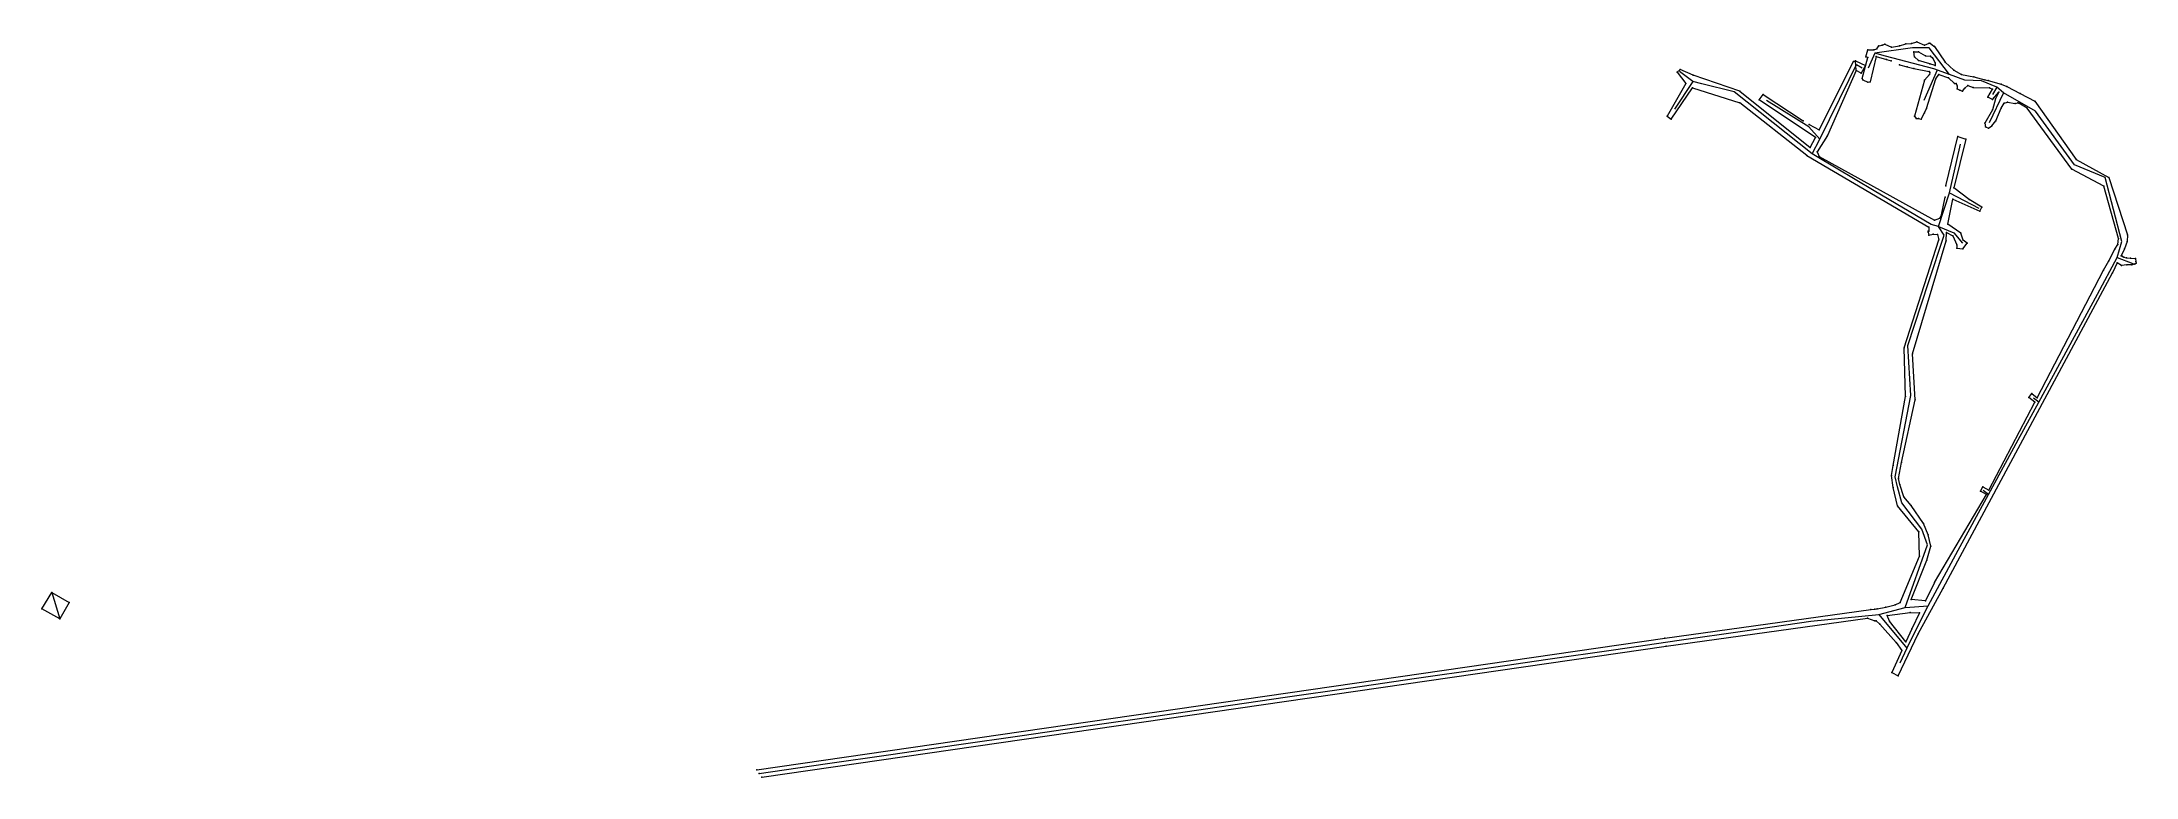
# Model space of a CAD drawing. Header units: millimetres. Extents: x 518393 to 519024, y 4397594 to 4397815.
import ezdxf

# ---------------------------------------------------------------- set-up
doc = ezdxf.new("R2010")
doc.units = ezdxf.units.MM
for name, color, linetype, lineweight in [('geofence', 2, 'Continuous', 0), ('INIT_COORD', 7, 'Continuous', 0), ('kat1', 4, 'Continuous', 0)]:
    doc.layers.add(name, color=color, linetype=linetype, lineweight=lineweight)

msp = doc.modelspace()

# ---------------------------------------------------------------- linework, layer by layer
at = {"layer": 'geofence'}
for p, q in [((518956.4, 4397813.27, 463.5), (518945.06, 4397811.71, 463.75)), ((518961.4, 4397813.27, 463.5), (518956.4, 4397813.27, 463.5)), ((518967.46, 4397805.31, 463.45), (518961.4, 4397813.27, 463.5)), ((518937.26, 4397803.78, 509.84), (518939.45, 4397808.27, 510.01)), ((518939.4, 4397806.49, 510), (518939.17, 4397809.37, 510)), ((518939.45, 4397808.27, 510.01), (518941.17, 4397807.27, 510)), ((518945.06, 4397811.71, 463.75), (518942.98, 4397807.16, 463.84)), ((518948.26, 4397810.85, 463.71), (518945.06, 4397811.71, 463.75)), ((518962.75, 4397806.99, 463.51), (518948.26, 4397810.85, 463.71)), ((518963.76, 4397806.63, 463.5), (518959.82, 4397797.44, 463.69)), ((518967.46, 4397805.31, 463.45), (518962.75, 4397806.99, 463.51)), ((518890.19, 4397803.18, 510), (518884.72, 4397794.81, 510.22)), ((518890.19, 4397803.18, 510), (518886.19, 4397806.18, 510.23)), ((518892.93, 4397802.5, 510.02), (518890.19, 4397803.18, 510)), ((518902.63, 4397800.08, 510.1), (518892.93, 4397802.5, 510.02)), ((518928.5, 4397785.81, 509.17), (518937.26, 4397803.78, 509.84)), ((518972.17, 4397803.63, 463.4), (518967.46, 4397805.31, 463.45)), ((518977.16, 4397803.42, 463.2), (518972.17, 4397803.63, 463.4)), ((518981.76, 4397801.45, 463.2), (518977.16, 4397803.42, 463.2)), ((518981.76, 4397801.45, 463.2), (518980.47, 4397799.31, 467.53)), ((518983.74, 4397799.81, 463.2), (518981.76, 4397801.45, 463.2)), ((518910.46, 4397793.86, 509.74), (518902.63, 4397800.08, 510.1)), ((518925.12, 4397789.49, 509.26), (518912.41, 4397797.44, 509.74)), ((518980.42, 4397797.75, 470), (518979.04, 4397798.42, 470)), ((518983.74, 4397799.81, 463.2), (518979.49, 4397790.76, 463.46)), ((518993.42, 4397794.29, 462.88), (518983.74, 4397799.81, 463.2)), ((519005.21, 4397778.13, 462.72), (518993.42, 4397794.29, 462.88)), ((518926.1, 4397781.43, 509), (518910.46, 4397793.86, 509.74)), ((518928.5, 4397785.81, 509.17), (518925.12, 4397789.49, 509.26)), ((518926.1, 4397781.43, 509), (518928.5, 4397785.81, 509.17)), ((518927.65, 4397780.51, 508.97), (518926.1, 4397781.43, 509)), ((518969.71, 4397779.41, 509.23), (518970.82, 4397784.28, 509.35)), ((518944.84, 4397770.29, 508.69), (518927.65, 4397780.51, 508.97)), ((518967.5, 4397769.66, 509), (518969.71, 4397779.41, 509.23)), ((519014.4, 4397774.3, 463.69), (519005.21, 4397778.13, 462.72)), ((518962.03, 4397760.07, 508.4), (518944.84, 4397770.29, 508.69)), ((518964.22, 4397759.56, 508.4), (518967.5, 4397769.66, 509)), ((518967.5, 4397769.66, 509), (518976.35, 4397764.99, 509)), ((519019.39, 4397754.98, 462.38), (519014.4, 4397774.3, 463.69)), ((518961.22, 4397742.64, 508.31), (518965.89, 4397756.89, 508.41)), ((518964.22, 4397759.56, 508.4), (518962.03, 4397760.07, 508.4)), ((518965.89, 4397756.89, 508.41), (518964.22, 4397759.56, 508.4)), ((518964.22, 4397759.56, 508.4), (518968.8, 4397757.56, 508.4)), ((518968.8, 4397757.56, 508.4), (518971.4, 4397754.52, 508.4)), ((519012.07, 4397739.11, 467.47), (519018.06, 4397750.16, 462.3)), ((519018.06, 4397750.16, 462.3), (519019.39, 4397754.98, 462.38)), ((519018.06, 4397750.16, 462.3), (519022.74, 4397748.39, 462.3)), ((518955, 4397723.63, 508.17), (518961.22, 4397742.64, 508.31)), ((519003.24, 4397722.86, 475.09), (519012.07, 4397739.11, 467.47)), ((518955.89, 4397708.66, 508.01), (518955, 4397723.63, 508.17)), ((518994.42, 4397706.6, 482.7), (519003.24, 4397722.86, 475.09)), ((518951.13, 4397684.11, 507.85), (518955.89, 4397708.66, 508.01)), ((518988.22, 4397695.24, 487.51), (518994.42, 4397706.6, 482.7)), ((518994.42, 4397706.6, 482.7), (518992.84, 4397707.83, 482.7)), ((518979.24, 4397678.79, 494.49), (518988.22, 4397695.24, 487.51)), ((518951.89, 4397681.12, 507.81), (518951.13, 4397684.11, 507.85)), ((518953.12, 4397676.28, 507.74), (518951.89, 4397681.12, 507.81)), ((518959.18, 4397668.33, 507.47), (518953.12, 4397676.28, 507.74)), ((518970.16, 4397662.03, 500.54), (518979.24, 4397678.79, 494.49)), ((518979.24, 4397678.79, 494.49), (518977.68, 4397680.03, 494.42)), ((518960.85, 4397663.62, 507.21), (518959.18, 4397668.33, 507.47)), ((518954.19, 4397644.77, 506.6), (518960.85, 4397663.62, 507.21)), ((518961.08, 4397645.27, 506.6), (518970.16, 4397662.03, 500.54)), ((518395.96, 4397649.24, 498.38), (518398.28, 4397641.34, 498.38)), ((518925.7, 4397640.65, 506.3), (518946.26, 4397642.69, 506.6)), ((518946.26, 4397642.69, 506.6), (518954.19, 4397644.77, 506.6)), ((518946.26, 4397642.69, 506.6), (518954.7, 4397632.49, 506.6)), ((518954.19, 4397644.77, 506.6), (518961.08, 4397645.27, 506.6)), ((518954.19, 4397644.77, 506.6), (518954.19, 4397644.77, 506.6)), ((518954.19, 4397644.77, 506.6), (518954.19, 4397644.77, 506.6)), ((518954.19, 4397644.77, 506.6), (518954.19, 4397644.77, 506.6)), ((518954.7, 4397632.49, 506.6), (518961.08, 4397645.27, 506.6)), ((518886.12, 4397634.92, 505.89), (518905.91, 4397637.78, 506.1)), ((518905.91, 4397637.78, 506.1), (518925.7, 4397640.65, 506.3)), ((518846.53, 4397629.19, 505.48), (518866.32, 4397632.05, 505.68)), ((518866.32, 4397632.05, 505.68), (518886.12, 4397634.92, 505.89)), ((518954.7, 4397632.49, 506.6), (518952.59, 4397627.96, 506.6)), ((518806.95, 4397623.45, 505.06), (518826.74, 4397626.32, 505.27)), ((518826.74, 4397626.32, 505.27), (518846.53, 4397629.19, 505.48)), ((518747.57, 4397614.86, 504.44), (518767.36, 4397617.72, 504.65)), ((518767.36, 4397617.72, 504.65), (518787.15, 4397620.59, 504.86)), ((518787.15, 4397620.59, 504.86), (518806.95, 4397623.45, 505.06)), ((518707.98, 4397609.12, 504.03), (518727.78, 4397611.99, 504.24)), ((518727.78, 4397611.99, 504.24), (518747.57, 4397614.86, 504.44)), ((518668.4, 4397603.39, 503.62), (518688.19, 4397606.26, 503.83)), ((518688.19, 4397606.26, 503.83), (518707.98, 4397609.12, 504.03)), ((518628.81, 4397597.66, 503.21), (518648.61, 4397600.53, 503.41)), ((518648.61, 4397600.53, 503.41), (518668.4, 4397603.39, 503.62)), ((518609.02, 4397594.79, 503), (518628.81, 4397597.66, 503.21))]:
    msp.add_line(p, q, dxfattribs=at)
at = {"layer": 'INIT_COORD'}
msp.add_point((518609.02, 4397594.79, 503), dxfattribs=at)
at = {"layer": 'kat1', "lineweight": 0}
for p, q in [((518944.7, 4397812.67, 463.75), (518945.66, 4397813.05, 463.6)), ((518945.66, 4397813.05, 463.6), (518946.23, 4397813.92, 463.6)), ((518946.23, 4397813.92, 463.6), (518947.27, 4397814.14, 463.6)), ((518947.27, 4397814.14, 463.6), (518948.07, 4397814.38, 463.6)), ((518948.07, 4397814.38, 463.6), (518950.01, 4397813.5, 463.6)), ((518950.01, 4397813.5, 463.6), (518952.44, 4397813.96, 463.5)), ((518952.44, 4397813.96, 463.5), (518954.39, 4397814.5, 463.5)), ((518954.39, 4397814.5, 463.5), (518956.07, 4397814.63, 463.5)), ((518956.07, 4397814.63, 463.5), (518957.71, 4397815.11, 463.5)), ((518957.71, 4397815.11, 463.5), (518959.95, 4397814.1, 463.5)), ((518959.95, 4397814.1, 463.5), (518961.35, 4397814.76, 463.5)), ((518961.35, 4397814.76, 463.5), (518961.82, 4397814.67, 463.5)), ((518961.82, 4397814.67, 463.5), (518962.75, 4397813.86, 463.5)), ((518962.75, 4397813.86, 463.5), (518962.99, 4397813.71, 463.5)), ((518962.99, 4397813.71, 463.5), (518966.25, 4397809.04, 463.5)), ((518886.38, 4397806.75, 510.25), (518885.48, 4397806, 510.25)), ((518890.31, 4397805.05, 510), (518886.38, 4397806.75, 510.25)), ((518928.21, 4397788.61, 509.2), (518938.57, 4397809.17, 510)), ((518938.57, 4397809.17, 510), (518939.17, 4397809.37, 510)), ((518939.17, 4397809.37, 510), (518942.19, 4397807.99, 510)), ((518942.19, 4397807.99, 510), (518940.86, 4397805.7, 510)), ((518941.22, 4397804.13, 463.9), (518942.93, 4397810.38, 463.75)), ((518942.27, 4397810.63, 463.75), (518942.89, 4397812.75, 463.75)), ((518942.93, 4397810.38, 463.75), (518942.27, 4397810.63, 463.75)), ((518942.89, 4397812.75, 463.75), (518944.7, 4397812.67, 463.75)), ((518945.43, 4397810.74, 463.75), (518943.62, 4397803.11, 463.9)), ((518945.43, 4397810.74, 463.75), (518948.53, 4397809.85, 463.6)), ((518948.53, 4397809.85, 463.6), (518949.98, 4397809.4, 463.6)), ((518952.46, 4397808.24, 463.5), (518954.72, 4397807.58, 463.5)), ((518954.72, 4397807.58, 463.5), (518956.75, 4397807.08, 463.5)), ((518956.75, 4397807.08, 463.5), (518961.43, 4397806.17, 463.5)), ((518956.78, 4397812.11, 463.5), (518958.16, 4397812.13, 463.5)), ((518956.95, 4397810.61, 463.5), (518956.78, 4397812.11, 463.5)), ((518958.21, 4397809.5, 463.5), (518956.95, 4397810.61, 463.5)), ((518958.16, 4397812.13, 463.5), (518960.3, 4397810.93, 463.5)), ((518961.59, 4397808.47, 463.5), (518958.21, 4397809.5, 463.5)), ((518960.3, 4397810.93, 463.5), (518961.77, 4397810.83, 463.5)), ((518963.24, 4397807.99, 463.5), (518961.59, 4397808.47, 463.5)), ((518961.77, 4397810.83, 463.5), (518962.43, 4397810.28, 463.5)), ((518962.43, 4397810.28, 463.5), (518963.16, 4397808.82, 463.5)), ((518963.16, 4397808.82, 463.5), (518963.24, 4397807.99, 463.5)), ((518966.25, 4397809.04, 463.5), (518968.81, 4397806.63, 463.4)), ((518968.81, 4397806.63, 463.4), (518971.09, 4397805.3, 463.4)), ((518888.08, 4397802.62, 510), (518882.49, 4397792.76, 510.29)), ((518883.66, 4397791.81, 510.28), (518890.07, 4397801.31, 510)), ((518885.48, 4397806, 510.25), (518888.08, 4397802.62, 510)), ((518890.07, 4397801.31, 510), (518904.31, 4397796.76, 510)), ((518904.31, 4397800.25, 510), (518890.31, 4397805.05, 510)), ((518904.31, 4397800.25, 510), (518925.57, 4397783.28, 509)), ((518939.4, 4397806.49, 510), (518930.74, 4397786.92, 509.2)), ((518940.86, 4397805.7, 510), (518939.4, 4397806.49, 510)), ((518941.22, 4397804.13, 463.9), (518941.41, 4397803.73, 463.9)), ((518941.41, 4397803.73, 463.9), (518942.89, 4397803, 463.9)), ((518942.89, 4397803, 463.9), (518943.62, 4397803.11, 463.9)), ((518959.95, 4397803.61, 463.5), (518956.96, 4397792.69, 463.8)), ((518961.46, 4397805.25, 463.5), (518959.95, 4397803.61, 463.5)), ((518960.6, 4397795.04, 463.8), (518963.44, 4397803.99, 463.5)), ((518961.43, 4397806.17, 463.5), (518961.62, 4397805.89, 463.5)), ((518961.62, 4397805.89, 463.5), (518961.46, 4397805.25, 463.5)), ((518963.44, 4397803.99, 463.5), (518964.27, 4397805.27, 463.5)), ((518964.27, 4397805.27, 463.5), (518967.18, 4397804.28, 463.4)), ((518967.18, 4397804.28, 463.4), (518969.05, 4397802.57, 463.4)), ((518969.05, 4397802.57, 463.4), (518969.5, 4397802.57, 463.4)), ((518969.5, 4397802.57, 463.4), (518969.78, 4397801.85, 463.4)), ((518969.78, 4397801.85, 463.4), (518969.86, 4397800.96, 463.4)), ((518969.86, 4397800.96, 463.4), (518970.63, 4397800.58, 463.4)), ((518970.63, 4397800.58, 463.4), (518971.38, 4397800.28, 463.4)), ((518971.09, 4397805.3, 463.4), (518974.82, 4397804.55, 463.4)), ((518971.38, 4397800.28, 463.4), (518972.1, 4397801.17, 463.4)), ((518972.1, 4397801.17, 463.4), (518972.99, 4397801.97, 463.4)), ((518972.99, 4397801.97, 463.4), (518974.67, 4397801.36, 463.4)), ((518974.67, 4397801.36, 463.4), (518979.51, 4397801.31, 463.2)), ((518974.82, 4397804.55, 463.4), (518978.18, 4397803.72, 463.2)), ((518978.18, 4397803.72, 463.2), (518979.18, 4397803.52, 463.2)), ((518979.04, 4397798.42, 470), (518980.49, 4397800.85, 463.2)), ((518979.18, 4397803.52, 463.2), (518983.11, 4397802.33, 463.2)), ((518979.51, 4397801.31, 463.2), (518980.49, 4397800.85, 463.2)), ((518983.11, 4397802.33, 463.2), (518984.78, 4397801.72, 463.2)), ((518984.78, 4397801.72, 463.2), (518988.84, 4397799.61, 463.2)), ((518924.54, 4397780.86, 509), (518904.31, 4397796.76, 510)), ((518910.22, 4397797.63, 509.8), (518911.38, 4397799.26, 509.8)), ((518927.16, 4397786.34, 509.2), (518910.22, 4397797.63, 509.8)), ((518911.38, 4397799.26, 509.8), (518923.45, 4397791.32, 509.3)), ((518959.99, 4397793.72, 463.8), (518960.6, 4397795.04, 463.8)), ((518980.43, 4397794.61, 463.5), (518978.16, 4397790.67, 463.5)), ((518980.42, 4397797.75, 470), (518982.37, 4397799.98, 463.2)), ((518981.38, 4397797.93, 463.2), (518980.43, 4397794.61, 463.5)), ((518982.37, 4397799.98, 463.2), (518981.38, 4397797.93, 463.2)), ((518981.46, 4397791.32, 463.5), (518983.09, 4397795.15, 463.5)), ((518983.09, 4397795.15, 463.5), (518984.01, 4397796.68, 463.2)), ((518984.01, 4397796.68, 463.2), (518984.95, 4397796.91, 463.2)), ((518984.95, 4397796.91, 463.2), (518987.24, 4397796.54, 463.2)), ((518987.24, 4397796.54, 463.2), (518988.1, 4397796.75, 463.2)), ((518988.1, 4397796.75, 463.2), (518988.35, 4397796.61, 463.2)), ((518990.92, 4397795.12, 462.9), (518988.35, 4397796.61, 463.2)), ((518988.84, 4397799.61, 463.2), (518993.18, 4397797.22, 462.9)), ((519004.34, 4397776.81, 462.7), (518990.92, 4397795.12, 462.9)), ((518993.18, 4397797.22, 462.9), (519005.67, 4397779.65, 462.7)), ((518882.49, 4397792.76, 510.29), (518883.66, 4397791.81, 510.28)), ((518925.2, 4397790.23, 509.3), (518928.21, 4397788.61, 509.2)), ((518956.96, 4397792.69, 463.8), (518957.49, 4397792.02, 463.8)), ((518957.49, 4397792.02, 463.8), (518958.16, 4397791.99, 463.8)), ((518958.16, 4397791.99, 463.8), (518958.99, 4397791.8, 463.8)), ((518958.99, 4397791.8, 463.8), (518959.99, 4397793.72, 463.8)), ((518978.16, 4397790.67, 463.5), (518978.37, 4397789.5, 463.5)), ((518978.37, 4397789.5, 463.5), (518979.26, 4397789.15, 463.5)), ((518979.26, 4397789.15, 463.5), (518980.22, 4397789.86, 463.5)), ((518980.22, 4397789.86, 463.5), (518981.46, 4397791.32, 463.5)), ((518925.57, 4397783.28, 509), (518927.16, 4397786.34, 509.2)), ((518930.74, 4397786.92, 509.2), (518927.67, 4397782, 509)), ((518927.67, 4397782, 509), (518928.26, 4397780.62, 509)), ((518966.37, 4397771.75, 509), (518970.07, 4397786.61, 509.4)), ((518972.43, 4397785.79, 509.4), (518968.85, 4397771.12, 509)), ((518970.07, 4397786.61, 509.4), (518972.43, 4397785.79, 509.4)), ((518924.54, 4397780.86, 509), (518961.25, 4397759.29, 508.4)), ((518928.26, 4397780.62, 509), (518962.97, 4397761.38, 508.4)), ((519013.97, 4397771.68, 463.6), (519004.34, 4397776.81, 462.7)), ((519005.67, 4397779.65, 462.7), (519015.51, 4397774.23, 463.6)), ((518973.46, 4397767.61, 509), (518968.85, 4397771.12, 509)), ((519018.44, 4397755.91, 462.4), (519013.97, 4397771.68, 463.6)), ((519015.51, 4397774.23, 463.6), (519021.14, 4397756.99, 462.4)), ((518964.58, 4397762.03, 508.4), (518965.07, 4397762.99, 508.4)), ((518965.07, 4397762.99, 508.4), (518966.17, 4397768.3, 509)), ((518966.99, 4397760.19, 508.4), (518968.49, 4397767.76, 509)), ((518968.49, 4397767.76, 509), (518976.63, 4397764.08, 509)), ((518977.22, 4397765.3, 509), (518973.46, 4397767.61, 509)), ((518976.63, 4397764.08, 509), (518977.22, 4397765.3, 509)), ((518961.1, 4397758.06, 508.4), (518961.06, 4397757.78, 508.4)), ((518961.06, 4397757.78, 508.4), (518961.27, 4397756.95, 508.4)), ((518961.26, 4397758.1, 508.4), (518961.1, 4397758.06, 508.4)), ((518961.25, 4397759.29, 508.4), (518961.26, 4397758.1, 508.4)), ((518961.27, 4397756.95, 508.4), (518962.56, 4397757.19, 508.4)), ((518962.56, 4397757.19, 508.4), (518963.86, 4397757.1, 508.4)), ((518962.97, 4397761.38, 508.4), (518964.58, 4397762.03, 508.4)), ((518963.86, 4397757.1, 508.4), (518964.31, 4397755.51, 508.4)), ((518966.53, 4397755.24, 508.4), (518966.63, 4397757.69, 508.4)), ((518966.63, 4397757.69, 508.4), (518968.48, 4397756.71, 508.4)), ((518970.97, 4397757.52, 508.4), (518966.99, 4397760.19, 508.4)), ((518968.48, 4397756.71, 508.4), (518969.75, 4397753.98, 508.4)), ((518971.62, 4397755.4, 508.4), (518970.97, 4397757.52, 508.4)), ((519021.14, 4397756.99, 462.4), (519020.98, 4397754.97, 462.4)), ((518953.86, 4397722.95, 508.15), (518964.31, 4397755.51, 508.4)), ((518956.32, 4397721.17, 508.15), (518966.53, 4397755.24, 508.4)), ((518969.75, 4397753.98, 508.4), (518969.75, 4397752.97, 508.4)), ((518969.75, 4397752.97, 508.4), (518971.49, 4397752.82, 508.4)), ((518971.49, 4397752.82, 508.4), (518972.8, 4397754.5, 508.4)), ((518972.8, 4397754.5, 508.4), (518971.62, 4397755.4, 508.4)), ((519015.53, 4397749.2, 462.3), (519017.3, 4397752.69, 462.4)), ((519017.3, 4397752.69, 462.4), (519018.22, 4397754.14, 462.4)), ((519018.22, 4397754.14, 462.4), (519018.44, 4397755.91, 462.4)), ((519020.19, 4397752.83, 462.4), (519019.24, 4397750.69, 462.3)), ((519019.24, 4397750.69, 462.3), (519019.56, 4397750.57, 462.3)), ((519019.56, 4397750.57, 462.3), (519020.04, 4397750.23, 462.3)), ((519020.04, 4397750.23, 462.3), (519020.81, 4397750.11, 462.3)), ((519020.98, 4397754.97, 462.4), (519020.19, 4397752.83, 462.4)), ((519020.81, 4397750.11, 462.3), (519022.02, 4397750.01, 462.3)), ((519022.02, 4397750.01, 462.3), (519023.53, 4397749.91, 462.3)), ((519023.53, 4397749.91, 462.3), (519023.58, 4397749.79, 462.3)), ((519023.58, 4397749.79, 462.3), (519023.63, 4397749, 462.3)), ((518965.59, 4397650.58, 506.6), (519016.57, 4397745.53, 463.1)), ((518993.91, 4397707.96, 482.7), (519013.89, 4397746.34, 463.1)), ((519013.89, 4397746.34, 463.1), (519015.53, 4397749.2, 462.3)), ((519018.06, 4397748.58, 462.3), (519016.57, 4397745.53, 463.1)), ((519019.35, 4397747.79, 462.3), (519018.06, 4397748.58, 462.3)), ((519020.93, 4397747.92, 462.3), (519019.35, 4397747.79, 462.3)), ((519022.44, 4397748.01, 462.3), (519020.93, 4397747.92, 462.3)), ((519023.15, 4397748.13, 462.3), (519022.44, 4397748.01, 462.3)), ((519023.48, 4397748.22, 462.3), (519023.15, 4397748.13, 462.3)), ((519023.72, 4397748.44, 462.3), (519023.48, 4397748.22, 462.3)), ((519023.63, 4397749, 462.3), (519023.72, 4397748.44, 462.3)), ((518954.24, 4397708.29, 508), (518953.86, 4397722.95, 508.15)), ((518957.21, 4397707.36, 508), (518956.32, 4397721.17, 508.15)), ((518950.53, 4397687.49, 507.85), (518954.24, 4397708.29, 508)), ((518953.06, 4397688.46, 507.85), (518957.21, 4397707.36, 508)), ((518979.38, 4397680.06, 494.4), (518993.2, 4397706.6, 482.7)), ((518991.41, 4397707.99, 482.7), (518992.33, 4397709.18, 482.7)), ((518993.2, 4397706.6, 482.7), (518991.41, 4397707.99, 482.7)), ((518992.33, 4397709.18, 482.7), (518993.91, 4397707.96, 482.7)), ((518950.07, 4397684.56, 507.85), (518950.53, 4397687.49, 507.85)), ((518952.19, 4397683.67, 507.85), (518953.06, 4397688.46, 507.85)), ((518950.59, 4397680.9, 507.85), (518950.07, 4397684.56, 507.85)), ((518951.83, 4397675.36, 507.75), (518950.59, 4397680.9, 507.85)), ((518952.6, 4397681.84, 507.85), (518952.19, 4397683.67, 507.85)), ((518953.74, 4397678.07, 507.75), (518952.6, 4397681.84, 507.85)), ((518976.82, 4397679.77, 494.4), (518977.55, 4397681.08, 494.4)), ((518977.55, 4397681.08, 494.4), (518979.38, 4397680.06, 494.4)), ((518958.31, 4397667.53, 507.5), (518951.83, 4397675.36, 507.75)), ((518955.96, 4397675.44, 507.75), (518953.74, 4397678.07, 507.75)), ((518959.71, 4397670.11, 507.5), (518955.96, 4397675.44, 507.75)), ((518963.04, 4397652.32, 506.6), (518978.62, 4397678.76, 494.4)), ((518978.62, 4397678.76, 494.4), (518976.82, 4397679.77, 494.4)), ((518961.08, 4397666.62, 507.5), (518959.71, 4397670.11, 507.5)), ((518958.47, 4397660.21, 507.15), (518958.31, 4397667.53, 507.5)), ((518960.67, 4397659.06, 507.15), (518961.9, 4397663.27, 507.15)), ((518961.9, 4397663.27, 507.15), (518961.08, 4397666.62, 507.5)), ((518952.69, 4397646.25, 506.6), (518958.47, 4397660.21, 507.15)), ((518955.96, 4397647.17, 506.6), (518960.67, 4397659.06, 507.15)), ((518392.92, 4397644.41, 498.38), (518395.96, 4397649.24, 498.38)), ((518395.96, 4397649.24, 498.38), (518401.12, 4397646.29, 498.38)), ((518958.09, 4397636.88, 506.6), (518965.59, 4397650.58, 506.6)), ((518963.04, 4397652.32, 506.6), (518960.32, 4397646.81, 506.6)), ((518398.28, 4397641.34, 498.38), (518392.92, 4397644.41, 498.38)), ((518401.12, 4397646.29, 498.38), (518398.28, 4397641.34, 498.38)), ((518881.79, 4397635.53, 505.69), (518943.85, 4397644.13, 506.6)), ((518943.85, 4397644.13, 506.6), (518944.98, 4397644.29, 506.6)), ((518944.98, 4397644.29, 506.6), (518945.76, 4397644.4, 506.6)), ((518945.76, 4397644.4, 506.6), (518948.35, 4397644.87, 506.6)), ((518948.35, 4397644.87, 506.6), (518951.16, 4397645.54, 506.6)), ((518948.69, 4397642.33, 506.6), (518955.7, 4397643.3, 506.6)), ((518951.16, 4397645.54, 506.6), (518952.69, 4397646.25, 506.6)), ((518955.7, 4397643.3, 506.6), (518958.52, 4397643.16, 506.6)), ((518960.32, 4397646.81, 506.6), (518955.96, 4397647.17, 506.6)), ((518958.52, 4397643.16, 506.6), (518956.13, 4397638.33, 506.6)), ((518882.2, 4397633.14, 505.69), (518942.79, 4397641.51, 506.6)), ((518942.79, 4397641.51, 506.6), (518944.98, 4397640.74, 506.6)), ((518944.98, 4397640.74, 506.6), (518945.47, 4397640.75, 506.6)), ((518945.47, 4397640.75, 506.6), (518946.55, 4397639.8, 506.6)), ((518946.55, 4397639.8, 506.6), (518951.41, 4397634.24, 506.6)), ((518949.41, 4397640.67, 506.6), (518948.69, 4397642.33, 506.6)), ((518954.34, 4397634.42, 506.6), (518949.41, 4397640.67, 506.6)), ((518952.04, 4397624.23, 506.6), (518958.09, 4397636.88, 506.6)), ((518956.13, 4397638.33, 506.6), (518954.34, 4397634.42, 506.6)), ((518608.28, 4397595.9, 503), (518881.79, 4397635.53, 505.69)), ((518609.76, 4397593.69, 503), (518882.2, 4397633.14, 505.69)), ((518953.16, 4397631.84, 506.6), (518950.11, 4397625.19, 506.6)), ((518951.41, 4397634.24, 506.6), (518953.16, 4397631.84, 506.6)), ((518950.11, 4397625.19, 506.6), (518952.04, 4397624.23, 506.6))]:
    msp.add_line(p, q, dxfattribs=at)
for p in [(518945.66, 4397813.05, 463.6), (518946.23, 4397813.92, 463.6), (518947.27, 4397814.14, 463.6), (518948.07, 4397814.38, 463.6), (518950.01, 4397813.5, 463.6), (518952.44, 4397813.96, 463.5), (518954.39, 4397814.5, 463.5), (518956.07, 4397814.63, 463.5), (518957.71, 4397815.11, 463.5), (518959.95, 4397814.1, 463.5), (518961.35, 4397814.76, 463.5), (518961.82, 4397814.67, 463.5), (518962.75, 4397813.86, 463.5), (518962.99, 4397813.71, 463.5), (518886.38, 4397806.75, 510.25), (518938.57, 4397809.17, 510), (518939.17, 4397809.37, 510), (518942.19, 4397807.99, 510), (518942.27, 4397810.63, 463.75), (518942.89, 4397812.75, 463.75), (518942.93, 4397810.38, 463.75), (518944.7, 4397812.67, 463.75), (518945.43, 4397810.74, 463.75), (518948.53, 4397809.85, 463.6), (518949.98, 4397809.4, 463.6), (518952.46, 4397808.24, 463.5), (518954.72, 4397807.58, 463.5), (518956.75, 4397807.08, 463.5), (518956.78, 4397812.11, 463.5), (518956.95, 4397810.61, 463.5), (518958.16, 4397812.13, 463.5), (518958.21, 4397809.5, 463.5), (518960.3, 4397810.93, 463.5), (518961.59, 4397808.47, 463.5), (518961.77, 4397810.83, 463.5), (518962.43, 4397810.28, 463.5), (518963.16, 4397808.82, 463.5), (518963.24, 4397807.99, 463.5), (518966.25, 4397809.04, 463.5), (518968.81, 4397806.63, 463.4), (518885.48, 4397806, 510.25), (518888.08, 4397802.62, 510), (518890.07, 4397801.31, 510), (518890.31, 4397805.05, 510), (518904.31, 4397800.25, 510), (518939.4, 4397806.49, 510), (518940.86, 4397805.7, 510), (518941.22, 4397804.13, 463.9), (518941.41, 4397803.73, 463.9), (518942.89, 4397803, 463.9), (518943.62, 4397803.11, 463.9), (518959.95, 4397803.61, 463.5), (518961.43, 4397806.17, 463.5), (518961.46, 4397805.25, 463.5), (518961.62, 4397805.89, 463.5), (518963.44, 4397803.99, 463.5), (518964.27, 4397805.27, 463.5), (518967.18, 4397804.28, 463.4), (518969.05, 4397802.57, 463.4), (518969.5, 4397802.57, 463.4), (518969.78, 4397801.85, 463.4), (518969.86, 4397800.96, 463.4), (518970.63, 4397800.58, 463.4), (518971.09, 4397805.3, 463.4), (518971.38, 4397800.28, 463.4), (518972.1, 4397801.17, 463.4), (518972.99, 4397801.97, 463.4), (518974.67, 4397801.36, 463.4), (518974.82, 4397804.55, 463.4), (518978.18, 4397803.72, 463.2), (518979.18, 4397803.52, 463.2), (518979.51, 4397801.31, 463.2), (518980.49, 4397800.85, 463.2), (518983.11, 4397802.33, 463.2), (518984.78, 4397801.72, 463.2), (518904.31, 4397796.76, 510), (518910.22, 4397797.63, 509.8), (518911.38, 4397799.26, 509.8), (518960.6, 4397795.04, 463.8), (518979.04, 4397798.42, 470), (518980.42, 4397797.75, 470), (518980.43, 4397794.61, 463.5), (518981.38, 4397797.93, 463.2), (518982.37, 4397799.98, 463.2), (518983.09, 4397795.15, 463.5), (518984.01, 4397796.68, 463.2), (518984.95, 4397796.91, 463.2), (518987.24, 4397796.54, 463.2), (518988.1, 4397796.75, 463.2), (518988.35, 4397796.61, 463.2), (518988.84, 4397799.61, 463.2), (518990.92, 4397795.12, 462.9), (518993.18, 4397797.22, 462.9), (518882.49, 4397792.76, 510.29), (518883.66, 4397791.81, 510.28), (518923.45, 4397791.32, 509.3), (518925.2, 4397790.23, 509.3), (518928.21, 4397788.61, 509.2), (518956.96, 4397792.69, 463.8), (518957.49, 4397792.02, 463.8), (518958.16, 4397791.99, 463.8), (518958.99, 4397791.8, 463.8), (518959.99, 4397793.72, 463.8), (518978.16, 4397790.67, 463.5), (518978.37, 4397789.5, 463.5), (518979.26, 4397789.15, 463.5), (518980.22, 4397789.86, 463.5), (518981.46, 4397791.32, 463.5), (518925.57, 4397783.28, 509), (518927.16, 4397786.34, 509.2), (518927.67, 4397782, 509), (518930.74, 4397786.92, 509.2), (518970.07, 4397786.61, 509.4), (518972.43, 4397785.79, 509.4), (518924.54, 4397780.86, 509), (518928.26, 4397780.62, 509), (519004.34, 4397776.81, 462.7), (519005.67, 4397779.65, 462.7), (518966.37, 4397771.75, 509), (518968.85, 4397771.12, 509), (519013.97, 4397771.68, 463.6), (519015.51, 4397774.23, 463.6), (518965.07, 4397762.99, 508.4), (518966.17, 4397768.3, 509), (518968.49, 4397767.76, 509), (518973.46, 4397767.61, 509), (518976.63, 4397764.08, 509), (518977.22, 4397765.3, 509), (518961.06, 4397757.78, 508.4), (518961.1, 4397758.06, 508.4), (518961.25, 4397759.29, 508.4), (518961.26, 4397758.1, 508.4), (518961.27, 4397756.95, 508.4), (518962.56, 4397757.19, 508.4), (518962.97, 4397761.38, 508.4), (518963.86, 4397757.1, 508.4), (518964.58, 4397762.03, 508.4), (518966.63, 4397757.69, 508.4), (518966.99, 4397760.19, 508.4), (518968.48, 4397756.71, 508.4), (518970.97, 4397757.52, 508.4), (519021.14, 4397756.99, 462.4), (518964.31, 4397755.51, 508.4), (518966.53, 4397755.24, 508.4), (518969.75, 4397753.98, 508.4), (518969.75, 4397752.97, 508.4), (518971.49, 4397752.82, 508.4), (518971.62, 4397755.4, 508.4), (518972.8, 4397754.5, 508.4), (519017.3, 4397752.69, 462.4), (519018.22, 4397754.14, 462.4), (519018.44, 4397755.91, 462.4), (519019.24, 4397750.69, 462.3), (519019.56, 4397750.57, 462.3), (519020.04, 4397750.23, 462.3), (519020.19, 4397752.83, 462.4), (519020.81, 4397750.11, 462.3), (519020.98, 4397754.97, 462.4), (519022.02, 4397750.01, 462.3), (519023.53, 4397749.91, 462.3), (519023.58, 4397749.79, 462.3), (519013.89, 4397746.34, 463.1), (519015.53, 4397749.2, 462.3), (519016.57, 4397745.53, 463.1), (519018.06, 4397748.58, 462.3), (519019.35, 4397747.79, 462.3), (519020.93, 4397747.92, 462.3), (519022.44, 4397748.01, 462.3), (519023.15, 4397748.13, 462.3), (519023.48, 4397748.22, 462.3), (519023.63, 4397749, 462.3), (519023.72, 4397748.44, 462.3), (518953.86, 4397722.95, 508.15), (518956.32, 4397721.17, 508.15), (518954.24, 4397708.29, 508), (518957.21, 4397707.36, 508), (518991.41, 4397707.99, 482.7), (518992.33, 4397709.18, 482.7), (518993.2, 4397706.6, 482.7), (518993.91, 4397707.96, 482.7), (518950.53, 4397687.49, 507.85), (518953.06, 4397688.46, 507.85), (518950.07, 4397684.56, 507.85), (518950.59, 4397680.9, 507.85), (518952.19, 4397683.67, 507.85), (518952.6, 4397681.84, 507.85), (518977.55, 4397681.08, 494.4), (518951.83, 4397675.36, 507.75), (518953.74, 4397678.07, 507.75), (518955.96, 4397675.44, 507.75), (518976.82, 4397679.77, 494.4), (518978.62, 4397678.76, 494.4), (518979.38, 4397680.06, 494.4), (518959.71, 4397670.11, 507.5), (518958.31, 4397667.53, 507.5), (518961.08, 4397666.62, 507.5), (518961.9, 4397663.27, 507.15), (518958.47, 4397660.21, 507.15), (518960.67, 4397659.06, 507.15), (518395.96, 4397649.24, 498.38), (518963.04, 4397652.32, 506.6), (518965.59, 4397650.58, 506.6), (518392.92, 4397644.41, 498.38), (518401.12, 4397646.29, 498.38), (518943.85, 4397644.13, 506.6), (518944.98, 4397644.29, 506.6), (518945.76, 4397644.4, 506.6), (518948.35, 4397644.87, 506.6), (518951.16, 4397645.54, 506.6), (518952.69, 4397646.25, 506.6), (518955.7, 4397643.3, 506.6), (518955.96, 4397647.17, 506.6), (518958.52, 4397643.16, 506.6), (518960.32, 4397646.81, 506.6), (518398.28, 4397641.34, 498.38), (518942.79, 4397641.51, 506.6), (518944.98, 4397640.74, 506.6), (518945.47, 4397640.75, 506.6), (518946.55, 4397639.8, 506.6), (518948.69, 4397642.33, 506.6), (518949.41, 4397640.67, 506.6), (518956.13, 4397638.33, 506.6), (518958.09, 4397636.88, 506.6), (518881.79, 4397635.53, 505.69), (518882.2, 4397633.14, 505.69), (518951.41, 4397634.24, 506.6), (518953.16, 4397631.84, 506.6), (518954.34, 4397634.42, 506.6), (518950.11, 4397625.19, 506.6), (518952.04, 4397624.23, 506.6), (518608.28, 4397595.9, 503), (518609.76, 4397593.69, 503)]:
    msp.add_point(p, dxfattribs=at)

doc.saveas('drawing.dxf')
